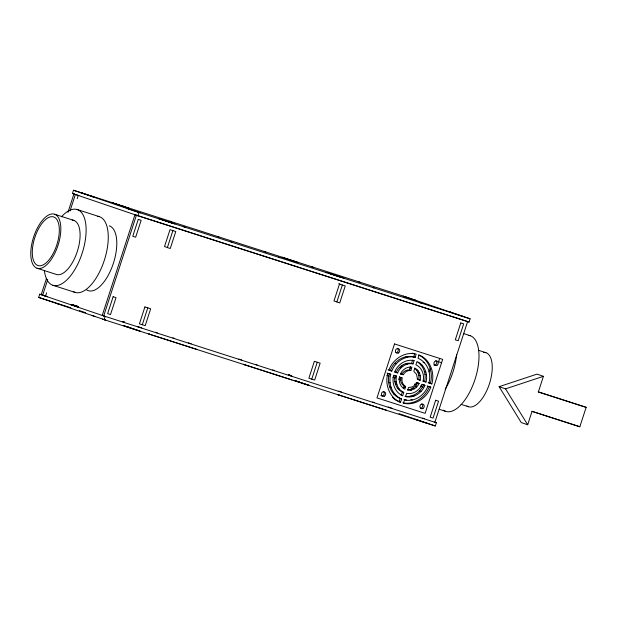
<?xml version="1.0" encoding="UTF-8"?>
<svg xmlns="http://www.w3.org/2000/svg" width="617" height="617" viewBox="0 0 617 617"><rect width="100%" height="100%" fill="white"/><g stroke="black" fill="none" stroke-linecap="round" stroke-linejoin="round"><path stroke-width="0.93" d="M400.618 377.442C399.824 381.113 401.79 385.656 405.647 386.589L404.798 389.18C400.456 387.121 398.443 381.653 399.477 377.103M402.083 377.943L399.361 377.041L402.083 377.943C401.389 381.198 402.785 384.815 405.647 386.589M387.823 373.362C384.576 384.314 389.466 397.98 400.556 402.245L401.621 398.975C392.211 395.273 388.039 383.643 390.738 374.295L389.273 373.802C386.381 383.62 391.309 396.029 401.621 398.975M396.561 376.169C394.973 382.316 397.71 389.844 403.742 392.451L402.677 395.713L401.212 395.212L402.276 391.949C396.245 389.342 393.507 381.815 395.104 375.668L396.561 376.169L393.646 375.205C391.51 382.964 394.942 392.551 402.677 395.713M420.169 380.172C421.203 375.614 419.19 370.154 414.84 368.094L413.791 371.334L416.591 374.318L417.447 379.293L420.169 380.172L417.362 379.239L418.704 379.671C419.676 375.437 418.002 370.709 414.47 368.133M425.992 382.039L423.085 381.105C424.673 374.959 421.935 367.431 415.904 364.824L416.969 361.562C424.681 364.716 428.144 374.295 425.992 382.039L424.535 381.545C426.432 374.588 423.925 366.583 418.033 362.31M431.823 383.913L428.908 382.972C431.607 373.632 427.434 362.002 418.025 358.292L419.09 355.03C430.18 359.295 435.07 372.961 431.823 383.913L430.358 383.412C433.481 372.776 429.039 359.426 418.419 354.922M102.545 319.089L105.438 320.015L38.678 297.417L39.735 294.186L47.602 296.738M72.451 193.483L73.508 190.244L404.706 296.561L470.131 318.812L469.074 322.051L137.876 215.734L72.451 193.483L74.287 194.07M41.2 294.679L46.553 278.205M67.97 212.287L73.917 193.977L78.891 195.604M47.717 279.617L42.658 295.181L47.231 296.646M70.022 210.96L75.382 194.478M45.55 296.106L46.599 292.867M77.218 198.643L78.266 195.404M103.695 315.935L136.411 215.24M137.876 215.734L138.925 212.495L73.508 190.244M142.296 324.758L147.787 307.852M172.891 230.596L167.369 247.587L170.261 248.512L175.783 231.522L170.007 229.671L164.508 246.576L167.4 247.502M288.98 374.997L291.61 375.768M311.762 379.154L317.254 362.248M336.867 301.898L333.974 300.973L339.466 284.067L345.242 285.926L339.728 302.916L336.836 301.983L342.358 284.992M400.556 402.245L399.091 401.744L400.155 398.482M403.341 388.687L404.181 386.095M410.49 366.668L409.418 369.976C406.302 369.591 403.279 371.588 401.76 374.234L400.41 373.802L403.225 374.735C404.744 372.09 407.76 370.092 410.876 370.478L411.955 367.169C407.212 366.313 402.377 369.568 400.526 373.863L403.225 374.735M394.695 371.966L396.153 372.437C398.489 366.513 405.114 362.009 411.554 363.405L412.611 360.135L414.076 360.637L413.02 363.899C406.58 362.511 399.947 367.007 397.618 372.93L394.703 371.997C397.533 364.454 405.947 358.708 414.076 360.637M388.139 369.861L390.322 370.562C393.654 361.4 403.85 354.42 413.675 356.873L414.74 353.603L412.117 353.171M415.141 357.366L416.197 354.104C404.675 351.119 392.705 359.341 388.872 370.123L391.787 371.064C395.119 361.894 405.315 354.914 415.141 357.366L413.675 356.873M429.1 371.935L430.273 368.326M439.674 358.423L438.587 361.77L441.571 362.727M434.892 422.252L467.617 321.55L134.946 214.739L102.229 315.441L436.358 422.745L435.309 425.985L104.103 319.675L105.16 316.436L39.735 294.186M586.15 407.343L538.332 391.996L543.423 376.324L536.983 374.133L499.107 386.674L521.249 422.576L527.689 424.766L532.024 411.408L579.841 426.756L586.15 407.343L538.209 391.834M416.537 382.579L416.413 382.895A8.677 7.736 -71.2 0 1 411.57 387.137L408.554 387.445L407.69 390.106C412.434 390.962 417.269 387.707 419.113 383.412L416.305 382.478L419.113 383.412M417.655 382.91L415.202 386.535L410.205 389.466L411.67 389.959M422.028 384.345C419.691 390.268 413.066 394.764 406.626 393.376L405.57 396.638C413.698 398.559 422.113 392.821 424.943 385.278L423.478 384.777C420.74 392.011 412.896 397.672 405.03 396.299M427.859 386.211C424.527 395.381 414.331 402.361 404.505 399.909L403.449 403.171C414.971 406.156 426.941 397.934 430.766 387.152L429.309 386.651C425.56 397.109 414.13 405.33 402.855 402.816M499.107 386.674L505.547 388.864L543.423 376.324M407.428 389.813L410.444 389.435M403.934 399.554L406.618 400.001M83.673 193.591L80.781 192.666L94.108 197.147L91.223 196.214M406.21 297.124L403.317 296.199L416.645 300.672L413.76 299.746M122.984 206.41L128.76 208.268L112.541 202.862L125.868 207.335M292.443 260.806L298.219 262.665L282.008 257.258L295.335 261.731M129.817 209.286L126.932 208.361L140.26 212.842M452.354 312.819L449.469 311.893L462.796 316.374M137.367 211.916L470.131 318.812M338.733 283.727L340.175 284.267M77.148 209.525L99.298 216.636M463.344 333.496L470.432 335.771M54.581 214.23A28.397 12.888 -72.2 0 1 51.99 258.33A28.397 12.888 -72.2 0 1 30.85 251.142A28.397 12.888 -72.2 0 1 54.581 214.23L73.839 220.408M478.638 350.348L485.972 352.7M531.9 411.246L579.841 426.756M423.077 381.075L424.535 381.545M428.175 382.71L430.358 383.412M387.09 373.1L390.738 374.295M422.02 384.314L424.943 385.278M427.118 385.949L430.766 387.152M393.654 377.157L395.489 377.751M386.882 375.313L389.265 376.108M392.936 377.28L395.135 377.959M398.435 379.046L401.189 379.933M414.94 384.345L416.776 384.939M420.439 386.111L423.193 386.998M37.035 268.241L56.286 274.418A28.397 12.888 -72.2 0 0 77.819 249.792A28.397 12.888 -72.2 0 0 72.174 220.099M461.092 404.359L468.426 406.711M52.977 285.301L75.12 292.412M439.25 409.287L445.451 411.277M71.842 304.49L78.266 306.549M71.749 304.543L78.328 306.626M71.194 304.567L77.611 306.626M288.563 374.72L290.013 375.182M123.014 321.673L124.457 322.136M122.976 321.781L124.418 322.244M138.061 326.709L141.725 327.889M155.469 332.301L157.304 332.887M172.876 337.885L174.711 338.478M188.455 342.89L191.201 343.769M238.848 359.063L241.602 359.95M255.345 364.362L257.181 364.948M272.753 369.945L274.588 370.539M288.332 374.951L291.077 375.83M338.725 391.124L341.479 392.003M372.629 402.006L374.465 402.592M388.209 407.004L391.872 408.184M38.678 297.417L70.793 307.729M56.402 303.394L59.286 304.32M92.11 315.534L94.995 316.467M126.03 326.424L123.863 325.73L140.082 331.136L126.755 326.655L129.639 327.588M294.054 380.357L295.497 380.82M299.106 381.985L296.222 381.059L309.549 385.532L294.201 380.427M415.364 419.298L417.532 420M427.974 423.547L415.511 419.367M358.893 281.884L360.359 282.378M419.93 302.638L421.396 303.14M311.624 266.706L313.089 267.207M372.653 287.468L374.118 287.962M344.371 278.36L328.151 272.953L341.486 277.434M264.346 251.535L265.811 252.029M325.383 272.29L326.848 272.791M217.361 236.45L218.827 236.951M278.39 257.212L279.856 257.705M467.262 321.434L469.074 322.051M169.945 221.233L171.41 221.727M230.974 241.987L232.439 242.489M122.814 206.101L124.279 206.602M183.843 226.863L185.308 227.357M174.904 223.963L158.692 218.557L172.02 223.038M424.396 362.781L423.077 362.418M405.87 356.803L407.336 357.305M420.856 364.917L422.321 365.418M411.554 363.405L413.02 363.899M406.14 363.498L407.598 363.999M424.295 371.426L425.761 371.92M416.521 370.03L417.987 370.524M410.004 368.172L411.462 368.673M394.88 363.251L396.345 363.752M401.328 365.904L402.793 366.405M424.982 374.28L426.447 374.781M418.017 372.475L419.475 372.976M409.441 369.907L410.876 370.478M399.407 367.447L400.873 367.94M418.85 375.313L420.316 375.807M396.153 372.437L397.618 372.93M390.322 370.562L391.787 371.064M414.562 384.044L416.359 384.653M420.848 386.18L422.645 386.79M415.202 386.535L416.668 387.029M394.803 381.615L396.268 382.108M412.858 388.348L414.323 388.841M419.575 390.931L421.033 391.425M395.474 384.036L396.939 384.53M403.827 387.175L405.292 387.677M388.664 382.378L390.129 382.872M409.487 389.551L410.953 390.052M397.942 388.725L399.407 389.219M389.713 386.844L391.178 387.345M412.866 395.389L414.331 395.883M402.276 391.949L403.742 392.451M412.164 395.682L413.621 396.183M410.714 396.129L412.179 396.623M410.845 399.469L412.31 399.97M393.785 393.993L395.25 394.494M422.73 418.11L424.542 418.727M434.538 422.128L436.358 422.745M288.579 374.912L291.895 376.046M398.96 413.621L435.309 425.985M386.566 410.313L337.831 394.641L339.296 395.142M122.829 321.727L124.588 322.329M138.247 326.971L139.781 327.496M71.055 304.721L78.197 307.15M292.018 379.964L243.283 364.292L244.748 364.794M197.479 349.615L148.736 333.944L150.201 334.445M79.454 310.629L85.547 312.696M399.091 401.744L395.127 399.793L392.397 397.263M505.547 388.864L527.689 424.766M435.864 360.714A2.383 2.121 -71.2 0 1 433.89 365.002M397.348 348.35A2.383 2.121 -71.2 0 1 395.929 352.731M421.835 403.888A2.383 2.121 -71.2 0 1 420.416 408.261M383.327 391.525A2.383 2.121 -71.2 0 1 383.851 394.757A2.383 2.121 -71.2 0 1 380.851 395.566M468.912 335.37A39.773 18.055 -72.2 0 1 474.612 380.612A39.773 18.055 -72.2 0 1 443.345 410.135M483.419 352.407A28.397 12.888 -72.2 0 1 489.69 382.972A28.397 12.888 -72.2 0 1 466.907 405.94M456.588 354.675A39.773 18.055 -72.2 0 1 445.135 389.288M61.422 216.829A39.773 18.055 -72.2 0 1 85.802 224.418A39.773 18.055 -72.2 0 1 68.703 278.005A39.773 18.055 -72.2 0 1 44.331 270.408M97.748 216.312A39.773 18.055 -72.2 0 1 104.45 259.888A39.773 18.055 -72.2 0 1 73.67 291.802M109.294 225.822A34.074 15.471 -72.2 0 1 112.842 264.901A34.074 15.471 -72.2 0 1 86.758 289.944M113.127 296.723L107.636 313.629L110.52 314.554L116.011 297.649L113.127 296.723M138.247 219.405L132.755 236.303L135.647 237.229L141.139 220.331L138.247 219.405M144.902 306.927L139.411 323.832L145.196 325.66L150.679 308.778L144.902 306.927M314.369 361.323L308.878 378.229L314.662 380.057L320.146 363.174L314.369 361.323M394.518 343.931L376.987 397.896L425.128 413.344L442.659 359.379L394.518 343.931M435.664 400.256L430.172 417.161L433.057 418.087L438.548 401.181L435.664 400.256M460.783 322.938L455.292 339.836L458.184 340.761L463.676 323.863L460.783 322.938M436.998 365.295A2.383 2.121 -71.2 0 0 437.33 361.207A2.383 2.121 -71.2 0 0 433.952 363.189A2.383 2.121 -71.2 0 0 436.998 365.295M398.489 352.932A2.383 2.121 -71.2 0 0 398.813 348.852A2.383 2.121 -71.2 0 0 395.435 350.826A2.383 2.121 -71.2 0 0 398.489 352.932M422.977 408.469A2.383 2.121 -71.2 0 0 423.301 404.382A2.383 2.121 -71.2 0 0 419.922 406.364A2.383 2.121 -71.2 0 0 422.977 408.469M384.46 396.106A2.383 2.121 -71.2 0 0 384.784 392.019A2.383 2.121 -71.2 0 0 381.406 394.001A2.383 2.121 -71.2 0 0 384.46 396.106M51.365 256.61A25.536 11.592 -72.2 0 0 53.702 216.953A25.536 11.592 -72.2 0 0 32.354 250.14A25.536 11.592 -72.2 0 0 51.365 256.61"/></g></svg>
